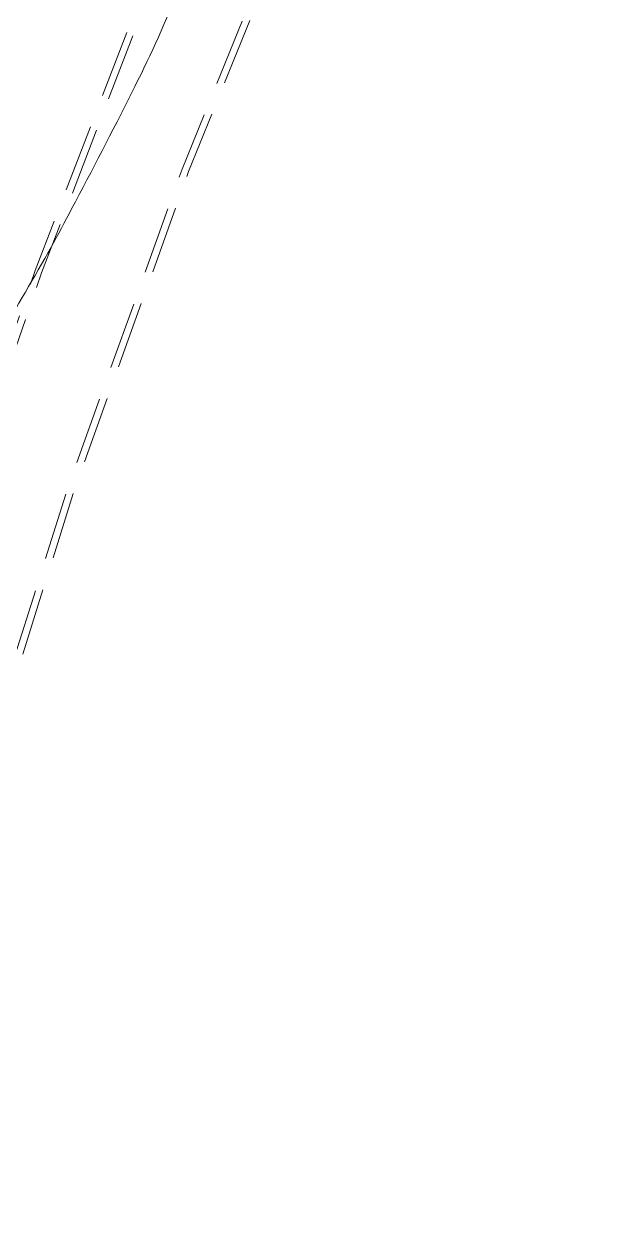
# Model space of a CAD drawing. Header units: metres. Extents: x 1753726 to 1755216, y 5920592 to 5921703.
# Drawn here: x 1755141.9 to 1755169.4, y 5921369.9 to 5921427 of the extents above; entities that cross this region are included whole.
import ezdxf

# ---------------------------------------------------------------- set-up
doc = ezdxf.new("R2010")
doc.units = ezdxf.units.M
doc.linetypes.add('HIDDEN2', pattern=[4.7625, 3.175, -1.5875])
for name, color, linetype, lineweight in [('A-DETL-____-MBND', 5, 'HIDDEN2', 9), ('A-FLOR-____-OTLN', 9, 'Continuous', 9), ('A-WALL-____-OTLN', 2, 'Continuous', 9)]:
    doc.layers.add(name, color=color, linetype=linetype, lineweight=lineweight)

# ---------------------------------------------------------------- blocks, each defined once
blk = doc.blocks.new('Main Tunnel - Main Tunnel-3912126-X-ARUP-GL-HERNE_BAY_ALIGNMENT')
at = {"layer": 'A-DETL-____-MBND', "flags": 128}
for points in [[(734.394, 357.478), (726.857, 343.248), (719.896, 328.729), (713.521, 313.942), (707.742, 298.913), (703.98, 288.028)], [(734.68, 357.319), (727.15, 343.101), (720.194, 328.593), (713.824, 313.819), (708.05, 298.802), (704.292, 287.926)], [(691.226, 116.061), (689.706, 131.897), (688.82, 147.781), (688.57, 163.688), (688.957, 179.592), (689.979, 195.468), (691.635, 211.291), (693.922, 227.034), (696.838, 242.674), (700.376, 258.184), (704.532, 273.541), (709.298, 288.719), (714.668, 303.694), (720.632, 318.443), (727.182, 332.941), (734.306, 347.166), (738.614, 355.134)], [(691.551, 116.098), (690.032, 131.921), (689.147, 147.793), (688.898, 163.687), (689.284, 179.578), (690.305, 195.441), (691.96, 211.25), (694.245, 226.981), (697.158, 242.607), (700.694, 258.105), (704.846, 273.449), (709.609, 288.615), (714.974, 303.578), (720.934, 318.314), (727.477, 332.8), (734.595, 347.014), (738.9, 354.975)]]:
    blk.add_lwpolyline(points, dxfattribs=at)
blk = doc.blocks.new('308492-ARUP-STPW-MOD-1600_rvt-1-X-ARUP-GL-HERNE_BAY_ALIGNMENT')
at = {"layer": 'A-WALL-____-OTLN'}
blk.add_blockref('Main Tunnel - Main Tunnel-3912126-X-ARUP-GL-HERNE_BAY_ALIGNMENT', (1754434.685, 5921116.511), dxfattribs=at)
blk = doc.blocks.new('308492-ARUP-STRW-MOD-1700_rvt-1-X-ARUP-GL-HERNE_BAY_ALIGNMENT')
at = {"layer": 'A-FLOR-____-OTLN'}
for points in [[(1755149.116, 5921428.498), (1755148.473, 5921426.909), (1755147.762, 5921425.347), (1755146.987, 5921423.817)], [(1755146.987, 5921423.817), (1755147.762, 5921425.347), (1755148.473, 5921426.909), (1755149.116, 5921428.498)], [(1755146.987, 5921423.817), (1755146.057, 5921421.979), (1755145.11, 5921420.149), (1755144.148, 5921418.327)], [(1755144.148, 5921418.327), (1755145.11, 5921420.149), (1755146.057, 5921421.979), (1755146.987, 5921423.817)], [(1755144.148, 5921418.327), (1755143.827, 5921417.72), (1755143.504, 5921417.114), (1755143.18, 5921416.509)], [(1755143.18, 5921416.509), (1755143.504, 5921417.114), (1755143.827, 5921417.72), (1755144.148, 5921418.327)], [(1755143.18, 5921416.509), (1755142.376, 5921415.108), (1755141.567, 5921413.711), (1755140.752, 5921412.317)], [(1755140.752, 5921412.317), (1755141.567, 5921413.711), (1755142.376, 5921415.108), (1755143.18, 5921416.509)]]:
    blk.add_open_spline(points, degree=3, dxfattribs=at)

msp = doc.modelspace()

# ---------------------------------------------------------------- block references
for name in ['308492-ARUP-STPW-MOD-1600_rvt-1-X-ARUP-GL-HERNE_BAY_ALIGNMENT', '308492-ARUP-STRW-MOD-1700_rvt-1-X-ARUP-GL-HERNE_BAY_ALIGNMENT']:
    msp.add_blockref(name, (0, 0))

doc.saveas('drawing.dxf')
